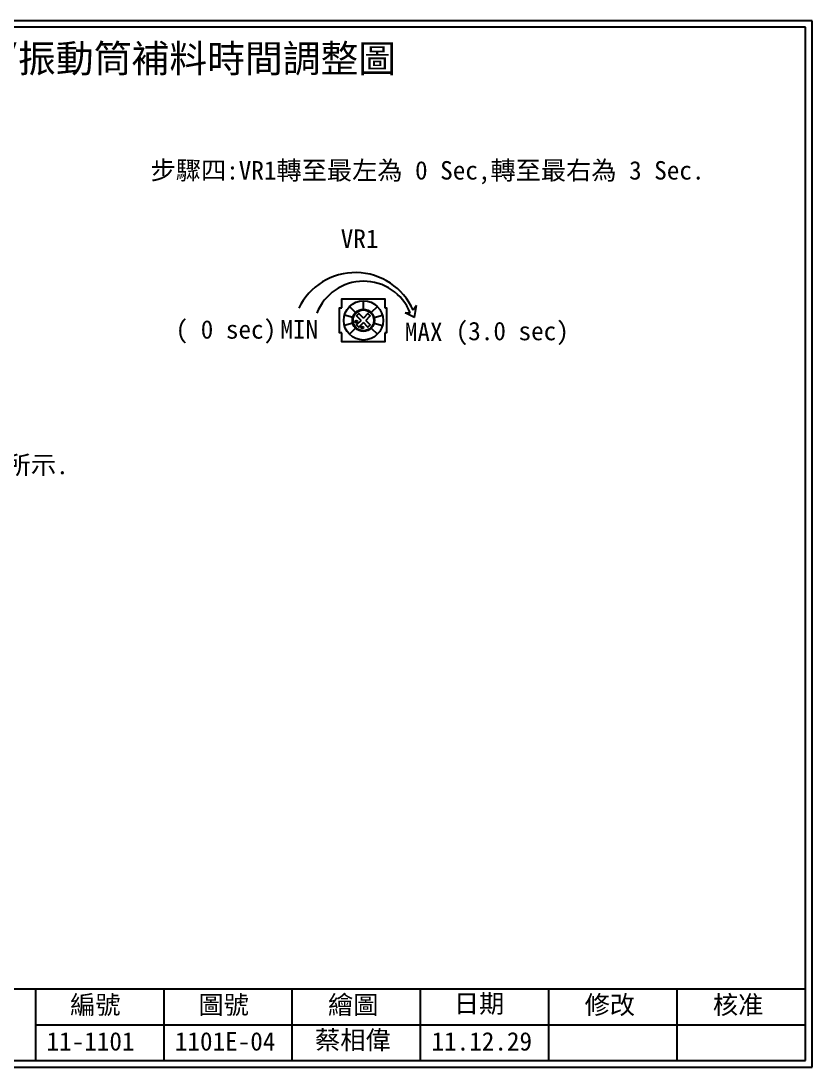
# Model space of a CAD drawing. Extents: x 325 to 612, y 3 to 207.
# Drawn here: x 458.2 to 612.3, y 3 to 207 of the extents above; entities that cross this region are included whole.
import ezdxf

# ---------------------------------------------------------------- set-up
doc = ezdxf.new("R2010")
doc.units = 0
doc.layers.add('圖框層', color=7, linetype='CONTINUOUS')
doc.layers.add('標尺寸層', color=3, linetype='CONTINUOUS')
doc.styles.add('STSL', font='KAIU.TTF')

msp = doc.modelspace()

# ---------------------------------------------------------------- hatches: boundary and pattern name
at = {"layer": '標尺寸層'}
h = msp.add_hatch(color=7, dxfattribs=at)
edge = h.paths.add_edge_path()
edge.add_arc((523.53, 148.35), 0.213, 0, 360)
h = msp.add_hatch(color=7, dxfattribs=at)
edge = h.paths.add_edge_path()
edge.add_arc((524.69, 147.2), 0.213, 0, 360)

# ---------------------------------------------------------------- linework, layer by layer
at = {"layer": '圖框層', "color": 7}
for p, q in [((612.32, 206.97), (325.32, 206.97)), ((612.32, 3), (612.32, 206.97)), ((611.07, 205.72), (326.57, 205.72)), ((611.07, 4.25), (611.07, 205.72)), ((326.57, 18.25), (611.07, 18.25)), ((461.07, 4.25), (461.07, 18.25)), ((486.07, 4.25), (486.07, 18.25)), ((511.07, 4.25), (511.07, 18.25)), ((536.07, 4.25), (536.07, 18.25)), ((561.07, 4.25), (561.07, 18.25)), ((586.07, 4.25), (586.07, 18.25)), ((461.07, 11.25), (611.07, 11.25)), ((326.57, 4.25), (611.07, 4.25)), ((325.32, 3), (612.32, 3))]:
    msp.add_line(p, q, dxfattribs=at)
at = {"layer": '標尺寸層', "color": 7}
for p, q in [((522.21, 151.3), (523.39, 150.11)), ((524.92, 150.74), (524.92, 152.42)), ((527.63, 151.3), (526.45, 150.11)), ((535.27, 151.51), (534.6, 150.56)), ((534.84, 149.14), (535.27, 151.51)), ((522.83, 149.14), (521.22, 149.58)), ((527.01, 149.14), (528.62, 149.58)), ((534.84, 149.14), (533.05, 150.08)), ((533.05, 150.08), (534.03, 150.07)), ((522.83, 148.03), (521.22, 147.59)), ((523.39, 147.06), (522.21, 145.87)), ((526.45, 147.06), (527.63, 145.87)), ((527.01, 148.03), (528.62, 147.59))]:
    msp.add_line(p, q, dxfattribs=at)
for points in [[(520.72, 146.16), (520.28, 146.16), (520.28, 151.01), (520.72, 151.01)], [(520.72, 151.01), (520.72, 152.78), (529.12, 152.78), (529.12, 151.01)], [(529.12, 151.01), (529.44, 151.01), (529.44, 146.16), (529.12, 146.16)], [(524.48, 148.58), (523.59, 149.47), (524.04, 149.91), (524.92, 149.03)], [(525.36, 148.58), (526.25, 149.47), (525.8, 149.91), (524.92, 149.03)], [(524.48, 148.58), (523.59, 147.7), (524.04, 147.26), (524.92, 148.14)], [(525.36, 148.58), (526.25, 147.7), (525.8, 147.26), (524.92, 148.14)], [(529.12, 146.16), (529.12, 144.38), (520.72, 144.38), (520.72, 146.16)]]:
    msp.add_lwpolyline(points, dxfattribs=at)
for centre, radius in [((524.92, 148.58), 3.83), ((524.92, 148.58), 2.16), ((524.92, 148.58), 2.03), ((523.53, 148.35), 0.213), ((524.69, 147.2), 0.213)]:
    msp.add_circle(centre, radius, dxfattribs=at)
for centre, radius, start, end in [((523.37, 145.65), 12.25, 23.5785, 154.4129), ((524.95, 146.45), 9.77, 21.7396, 158.8812)]:
    msp.add_arc(centre, radius, start, end, dxfattribs=at)

# ---------------------------------------------------------------- texts
at = {"layer": '圖框層', "color": 4, "style": 'STSL'}
for s, height, p in [('螺絲機送螺絲時間/振動筒補料時間調整圖', 5.4, (395.04, 196.94)), ('步驟四:VR1轉至最左為 0 Sec,轉至最右為 3 Sec.', 3.6, (483.45, 176.04)), ('VR1', 3.6, (520.5, 162.72)), ('( 0 sec)', 3.6, (488.33, 145.02)), ('MIN', 3.6, (508.75, 145.05)), ('MAX', 3.6, (532.99, 144.54)), ('(3.0 sec)', 3.6, (542.89, 144.71)), ('步驟二:打開三菱PLC蓋板,可以看到上,下共兩個VR如下圖所示.', 3.6, (332.51, 118.59)), ('編號', 3.6, (467.78, 13.34)), ('圖號', 3.6, (492.78, 13.34)), ('繪圖', 3.6, (518.01, 13.34)), ('日期', 3.6, (542.54, 13.59)), ('修改', 3.6, (568.01, 13.34)), ('核准', 3.6, (593.01, 13.34)), ('蔡相偉', 3.6, (515.5, 6.47)), ('11-1101', 3.6, (463.18, 6.22)), ('1101E-04', 3.6, (488.18, 6.22)), ('11.12.29', 3.6, (538.18, 6.22))]:
    msp.add_text(s, height=height, dxfattribs=at).set_placement(p)

doc.saveas('drawing.dxf')
